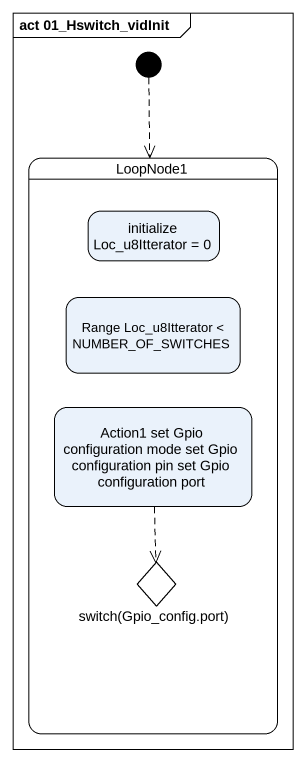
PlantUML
@startuml
mainframe act 01_Hswitch_vidInit
hide empty description
state LoopNode1 {
  state "initialize Loc_u8Itterator = 0" as initialize_Loc_u8Itterator_0
  state "Range Loc_u8Itterator < NUMBER_OF_SWITCHES" as Range_Loc_u8Itterator
  state "Action1 set Gpio configuration mode set Gpio configuration pin set Gpio configuration port" as Action1_set_Gpio
  state "switch(Gpio_config.port)" as switch_Gpio_config_port <<choice>>
}
[*] -[dashed]-> LoopNode1
Action1_set_Gpio -[dashed]-> switch_Gpio_config_port
@enduml
